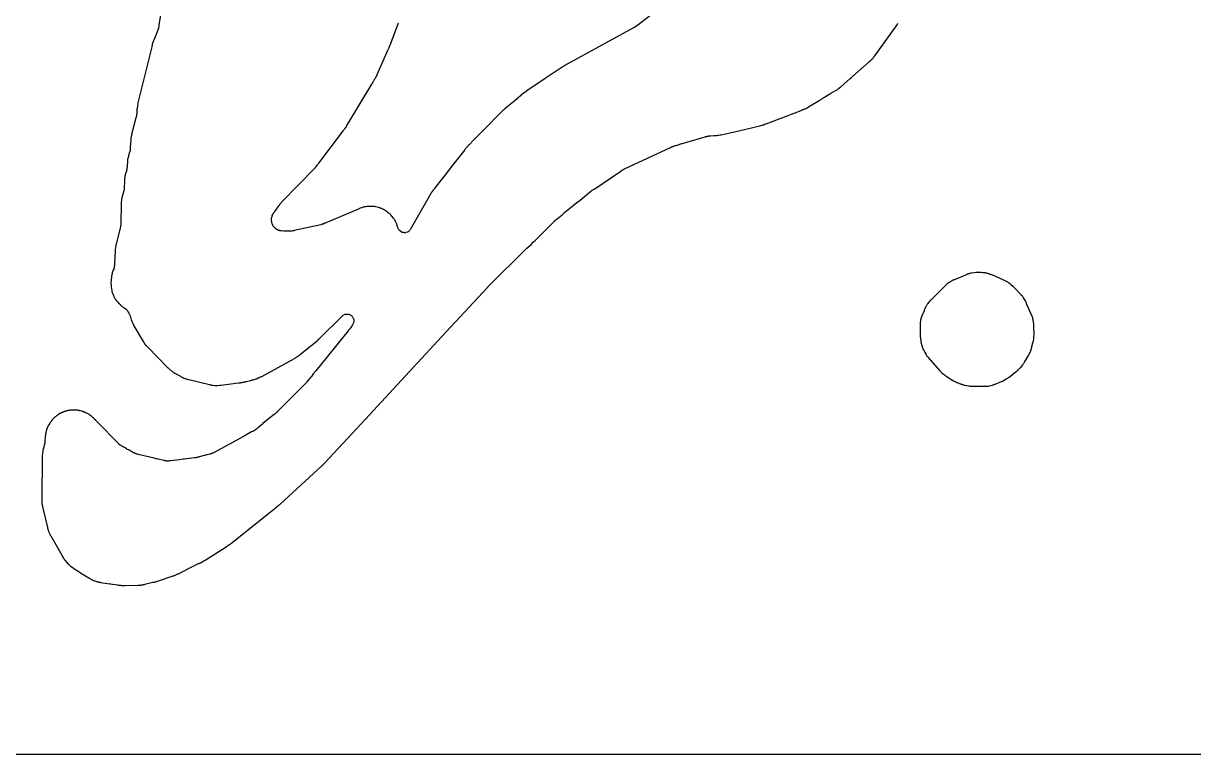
# Model space of a CAD drawing. Header units: millimetres. Extents: x 0 to 300, y 0 to 300.
# Drawn here: x 58.9 to 161.5, y -0.1 to 64.1 of the extents above; entities that cross this region are included whole.
import ezdxf

# ---------------------------------------------------------------- set-up
doc = ezdxf.new("R2010")
doc.units = ezdxf.units.MM
doc.layers.add('CUT', color=7, linetype='CONTINUOUS')

msp = doc.modelspace()

# ---------------------------------------------------------------- linework, layer by layer
at = {"layer": 'CUT'}
for points in [[(71.01, 65.54), (70.75, 64.03), (70.74, 63.98), (70.74, 63.95), (70.74, 63.93), (70.73, 63.91), (70.73, 63.85), (70.73, 63.84), (70.72, 63.8), (70.72, 63.77), (70.71, 63.74), (70.71, 63.73), (70.7, 63.72), (70.7, 63.7), (70.69, 63.69), (70.67, 63.63), (70.64, 63.56), (70.29, 62.68), (70.28, 62.65), (70.27, 62.62), (70.18, 62.37), (70.16, 62.3), (70.16, 62.28), (70.16, 62.27), (70.15, 62.25), (70.15, 62.24), (70.15, 62.23), (70.14, 62.2), (70.14, 62.18), (70.13, 62.15), (70.12, 62.1), (70.12, 62.09), (68.9, 57.18), (68.89, 57.15), (68.88, 57.1), (68.86, 56.98), (68.85, 56.93), (68.85, 56.88), (68.83, 56.7), (68.83, 56.69), (68.82, 56.65), (68.81, 56.6), (68.81, 56.55), (68.8, 56.29), (68.8, 56.27), (68.8, 56.24), (68.79, 56.15), (68.79, 56.1), (68.78, 56.08), (68.78, 56.06), (68.77, 56.04), (68.77, 56.01), (68.76, 55.97), (68.76, 55.95), (68.75, 55.92), (68.75, 55.91), (68.74, 55.89), (68.73, 55.85), (68.38, 54.5), (68.37, 54.45), (68.36, 54.41), (68.31, 54.21), (68.31, 54.2), (68.3, 54.15), (68.29, 54.11), (68.28, 54.05), (68.27, 54), (68.27, 53.95), (68.27, 53.9), (68.23, 53.3), (68.23, 53.26), (68.23, 53.13), (68.22, 53.04), (68.22, 53.01), (68.22, 52.99), (68.21, 52.98), (68.21, 52.97), (68.21, 52.96), (68.21, 52.95), (68.2, 52.94), (68.2, 52.93), (68.18, 52.88), (68.18, 52.87), (68.18, 52.86), (68.17, 52.85), (68.17, 52.84), (68.15, 52.8), (68.14, 52.78), (68.13, 52.75), (68.12, 52.72), (68.1, 52.66), (68.09, 52.59), (68.08, 52.55), (68.04, 52.35), (68.04, 52.34), (68.03, 52.31), (68.02, 52.3), (68.02, 52.29), (68.02, 52.28), (68.01, 52.25), (68, 52.24), (67.99, 52.18), (67.99, 52.12), (67.99, 52.03), (67.97, 51.63), (67.97, 51.6), (67.97, 51.56), (67.97, 51.55), (67.96, 51.53), (67.96, 51.5), (67.96, 51.49), (67.94, 51.44), (67.93, 51.37), (67.93, 51.35), (67.93, 51.34), (67.93, 51.33), (67.92, 51.31), (67.92, 51.29), (67.92, 51.28), (67.91, 51.26), (67.91, 51.25), (67.91, 51.24), (67.91, 51.23), (67.91, 51.22), (67.9, 51.2), (67.9, 51.19), (67.89, 51.17), (67.89, 51.15), (67.88, 51.13), (67.88, 51.12), (67.86, 51.1), (67.84, 51.05), (67.84, 51.04), (67.82, 50.99), (67.8, 50.94), (67.8, 50.91), (67.79, 50.88), (67.79, 50.87), (67.79, 50.86), (67.78, 50.84), (67.78, 50.83), (67.76, 50.75), (67.76, 50.73), (67.75, 50.66), (67.73, 50.51), (67.72, 50.48), (67.71, 50.36), (67.71, 50.31), (67.71, 50.26), (67.7, 49.68), (67.7, 49.67), (67.69, 49.62), (67.69, 49.57), (67.69, 49.54), (67.68, 49.49), (67.68, 49.47), (67.67, 49.46), (67.67, 49.44), (67.66, 49.41), (67.65, 49.38), (67.65, 49.36), (67.65, 49.35), (67.64, 49.34), (67.64, 49.33), (67.64, 49.32), (67.64, 49.31), (67.63, 49.3), (67.63, 49.29), (67.61, 49.26), (67.61, 49.25), (67.6, 49.24), (67.6, 49.22), (67.59, 49.2), (67.59, 49.19), (67.57, 49.14), (67.52, 48.95), (67.51, 48.91), (67.51, 48.9), (67.5, 48.85), (67.47, 48.72), (67.46, 48.66), (67.46, 48.65), (67.46, 48.6), (67.44, 48.45), (67.44, 48.39), (67.44, 48.34), (67.4, 46.56), (67.4, 46.55), (67.4, 46.54), (67.4, 46.51), (67.39, 46.45), (67.39, 46.42), (67.39, 46.4), (67.38, 46.38), (67.38, 46.37), (67.37, 46.32), (67.37, 46.31), (67.35, 46.21), (66.99, 44.76), (66.99, 44.75), (66.97, 44.67), (66.93, 44.45), (66.93, 44.44), (66.91, 44.32), (66.9, 44.27), (66.9, 44.22), (66.9, 44.18), (66.85, 43.05), (66.85, 43.02), (66.85, 43), (66.84, 42.95), (66.84, 42.88), (66.84, 42.87), (66.83, 42.82), (66.82, 42.77), (66.82, 42.76), (66.81, 42.73), (66.81, 42.7), (66.8, 42.68), (66.8, 42.66), (66.79, 42.63), (66.79, 42.62), (66.78, 42.58), (66.73, 42.49), (66.72, 42.46), (66.7, 42.41), (66.68, 42.35), (66.65, 42.24), (66.64, 42.2), (66.63, 42.15), (66.63, 42.14), (66.63, 42.13), (66.62, 42.11), (66.62, 42.1), (66.6, 42.05), (66.59, 41.98), (66.59, 41.92), (66.59, 41.88), (66.56, 41.66), (66.56, 41.65), (66.56, 41.64), (66.55, 41.6), (66.54, 41.55), (66.53, 41.42), (66.53, 41.34), (66.54, 41.13), (66.54, 41.09), (66.54, 41.04), (66.55, 40.98), (66.57, 40.88), (66.6, 40.69), (66.61, 40.64), (66.62, 40.59), (66.63, 40.56), (66.65, 40.51), (66.7, 40.4), (66.7, 40.39), (66.72, 40.35), (66.73, 40.32), (66.73, 40.31), (66.75, 40.27), (66.76, 40.27), (66.76, 40.26), (66.78, 40.22), (66.78, 40.21), (66.8, 40.15), (66.82, 40.1), (66.84, 40.06), (66.88, 40), (66.9, 39.97), (66.94, 39.92), (67.03, 39.8), (67.05, 39.77), (67.06, 39.75), (67.07, 39.74), (67.1, 39.7), (67.14, 39.66), (67.24, 39.56), (67.28, 39.52), (67.29, 39.5), (67.33, 39.46), (67.36, 39.43), (67.37, 39.43), (67.38, 39.42), (67.4, 39.39), (67.41, 39.39), (67.41, 39.38), (67.45, 39.35), (67.5, 39.32), (67.56, 39.27), (67.58, 39.26), (67.6, 39.24), (67.61, 39.24), (67.65, 39.2), (67.69, 39.17), (67.7, 39.16), (67.71, 39.16), (67.76, 39.13), (67.77, 39.13), (67.79, 39.11), (67.81, 39.09), (67.82, 39.09), (67.83, 39.08), (67.84, 39.08), (67.86, 39.06), (67.88, 39.04), (67.92, 39.01), (67.93, 39), (67.95, 38.97), (68, 38.91), (68, 38.9), (68.02, 38.87), (68.03, 38.85), (68.04, 38.83), (68.05, 38.81), (68.09, 38.73), (68.1, 38.72), (68.1, 38.71), (68.11, 38.7), (68.14, 38.65), (68.14, 38.63), (68.16, 38.58), (68.18, 38.52), (68.19, 38.51), (68.2, 38.5), (68.21, 38.47), (68.32, 38.12), (68.33, 38.1), (68.34, 38.07), (68.34, 38.06), (68.36, 38.02), (68.4, 37.9), (68.42, 37.85), (68.45, 37.81), (68.45, 37.8), (68.47, 37.78), (68.48, 37.76), (68.49, 37.74), (68.5, 37.72), (68.5, 37.71), (68.52, 37.66), (68.55, 37.61), (69.36, 36.23), (69.37, 36.22), (69.39, 36.18), (69.41, 36.16), (69.42, 36.14), (69.43, 36.13), (69.44, 36.11), (69.45, 36.08), (69.46, 36.07), (69.46, 36.06), (69.47, 36.05), (69.49, 36.01), (69.53, 35.96), (69.54, 35.94), (69.57, 35.92), (69.58, 35.91), (69.59, 35.9), (69.6, 35.89), (69.61, 35.88), (69.61, 35.87), (69.62, 35.87), (69.63, 35.86), (69.65, 35.83), (69.74, 35.74), (69.76, 35.72), (69.76, 35.71), (71.53, 33.91), (71.54, 33.91), (71.55, 33.9), (71.64, 33.81), (71.68, 33.76), (71.73, 33.73), (71.74, 33.73), (71.79, 33.69), (71.87, 33.62), (71.92, 33.58), (72.01, 33.52), (72.03, 33.51), (72.08, 33.48), (72.12, 33.45), (72.13, 33.45), (72.63, 33.17), (72.67, 33.14), (72.72, 33.11), (72.73, 33.11), (72.74, 33.1), (72.82, 33.06), (72.85, 33.05), (72.88, 33.04), (72.89, 33.03), (72.92, 33.01), (72.97, 32.99), (73.02, 32.97), (73.11, 32.94), (73.16, 32.93), (73.25, 32.91), (73.31, 32.89), (73.32, 32.89), (73.38, 32.87), (75.18, 32.44), (75.21, 32.43), (75.25, 32.42), (75.29, 32.41), (75.37, 32.39), (75.44, 32.39), (75.46, 32.39), (75.64, 32.37), (75.72, 32.36), (75.82, 32.36), (75.87, 32.36), (76.08, 32.38), (76.1, 32.38), (76.18, 32.39), (77.74, 32.59), (77.82, 32.6), (77.84, 32.6), (77.86, 32.6), (77.9, 32.6), (77.96, 32.61), (77.97, 32.62), (78, 32.63), (78.01, 32.63), (78.12, 32.65), (78.15, 32.65), (78.2, 32.66), (78.26, 32.67), (78.27, 32.68), (78.3, 32.69), (78.31, 32.69), (78.32, 32.69), (78.33, 32.69), (78.37, 32.7), (78.41, 32.71), (78.81, 32.81), (78.87, 32.82), (78.89, 32.83), (78.92, 32.84), (79.02, 32.86), (79.19, 32.91), (79.25, 32.93), (79.3, 32.95), (79.4, 33), (79.42, 33.01), (79.45, 33.02), (79.48, 33.03), (79.51, 33.04), (79.53, 33.05), (79.55, 33.06), (79.56, 33.06), (79.57, 33.07), (79.61, 33.08), (79.62, 33.09), (79.63, 33.09), (79.67, 33.11), (79.75, 33.15), (79.77, 33.16), (82.65, 34.73), (82.71, 34.77), (82.76, 34.81), (82.93, 34.92), (82.98, 34.95), (83.02, 34.97), (83.06, 35), (83.12, 35.06), (83.13, 35.06), (83.15, 35.08), (83.16, 35.1), (83.17, 35.1), (84.51, 36.2), (84.62, 36.28), (84.68, 36.34), (84.7, 36.36), (84.71, 36.37), (84.73, 36.38), (84.75, 36.41), (84.77, 36.43), (84.78, 36.44), (84.79, 36.46), (84.81, 36.48), (84.83, 36.49), (86.81, 38.44), (86.87, 38.5), (86.92, 38.53), (86.96, 38.56), (87.02, 38.58), (87.08, 38.61), (87.11, 38.62), (87.18, 38.62), (87.24, 38.63), (87.38, 38.62), (87.41, 38.61), (87.47, 38.58), (87.53, 38.56), (87.57, 38.53), (87.62, 38.5), (87.67, 38.46), (87.71, 38.41), (87.74, 38.36), (87.77, 38.32), (87.79, 38.26), (87.82, 38.2), (87.83, 38.17), (87.83, 38.1), (87.84, 38.01), (87.84, 37.97), (87.83, 37.93), (87.82, 37.87), (87.79, 37.81), (87.77, 37.76), (87.77, 37.75), (87.73, 37.69), (87.57, 37.44), (87.54, 37.39), (87.53, 37.38), (87.52, 37.37), (87.51, 37.36), (87.5, 37.34), (87.49, 37.33), (87.48, 37.32), (87.48, 37.31), (87.47, 37.3), (87.47, 37.29), (87.46, 37.29), (87.45, 37.28), (87.45, 37.27), (87.44, 37.26), (87.43, 37.26), (87.39, 37.21), (87.39, 37.2), (87.38, 37.19), (87.34, 37.16), (84.51, 33.65), (84.28, 33.37), (84.12, 33.16), (84.06, 33.09), (83.86, 32.84), (83.7, 32.64), (83.66, 32.6), (83.65, 32.59), (83.65, 32.58), (83.64, 32.57), (83.61, 32.53), (83.6, 32.52), (83.59, 32.52), (83.58, 32.5), (83.57, 32.49), (83.57, 32.48), (83.56, 32.48), (83.56, 32.47), (83.55, 32.47), (83.54, 32.46), (83.53, 32.45), (83.52, 32.44), (83.51, 32.44), (83.49, 32.42), (83.43, 32.36), (83.4, 32.33), (83.36, 32.29), (83.33, 32.26), (81.65, 30.57), (81.61, 30.53), (81.54, 30.46), (81.42, 30.34), (81.18, 30.1), (81.17, 30.09), (81.15, 30.07), (81.11, 30.03), (81.1, 30.02), (81.09, 30.01), (81.08, 30), (81.07, 30), (81.06, 29.99), (81.05, 29.98), (81.05, 29.97), (81.04, 29.97), (81.03, 29.96), (81.02, 29.95), (81, 29.94), (81, 29.93), (80.93, 29.87), (80.92, 29.86), (80.9, 29.85), (80.88, 29.84), (80.85, 29.81), (80.48, 29.51), (79.87, 29.01), (79.83, 28.97), (79.42, 28.63), (79.37, 28.59), (79.35, 28.57), (79.32, 28.55), (79.3, 28.54), (79.3, 28.53), (79.29, 28.52), (79.27, 28.51), (79.26, 28.5), (79.24, 28.49), (79.22, 28.47), (79.21, 28.47), (79.2, 28.46), (79.19, 28.45), (79.17, 28.44), (79.16, 28.44), (79.16, 28.43), (79.15, 28.43), (79.14, 28.42), (79.11, 28.4), (79.1, 28.39), (79.09, 28.39), (79.07, 28.38), (79.06, 28.37), (79.04, 28.36), (78.99, 28.33), (78.96, 28.32), (78.95, 28.32), (78.88, 28.28), (78.22, 27.92), (75.54, 26.46), (75.53, 26.45), (75.52, 26.45), (75.51, 26.44), (75.5, 26.44), (75.49, 26.44), (75.48, 26.43), (75.47, 26.43), (75.46, 26.42), (75.45, 26.42), (75.44, 26.41), (75.4, 26.4), (75.39, 26.39), (75.35, 26.38), (75.34, 26.37), (75.33, 26.37), (75.31, 26.36), (75.29, 26.35), (75.28, 26.35), (75.25, 26.34), (75.24, 26.34), (75.22, 26.33), (75.21, 26.33), (74.98, 26.27), (74.93, 26.26), (74.87, 26.24), (74.84, 26.23), (74.27, 26.08), (74.22, 26.07), (74.18, 26.06), (74.17, 26.06), (74.16, 26.06), (74.12, 26.05), (74.11, 26.05), (74.1, 26.04), (74.09, 26.04), (74.08, 26.04), (74.05, 26.04), (74.05, 26.03), (74.04, 26.03), (74.03, 26.03), (74.01, 26.02), (74, 26.02), (73.99, 26.02), (73.98, 26.02), (73.96, 26.02), (73.95, 26.01), (73.94, 26.01), (73.92, 26.01), (73.91, 26.01), (73.89, 26.01), (73.86, 26), (73.15, 25.91), (72.99, 25.89), (72.87, 25.88), (72.54, 25.84), (71.74, 25.74), (71.73, 25.73), (71.72, 25.73), (71.69, 25.73), (71.68, 25.73), (71.66, 25.73), (71.65, 25.73), (71.64, 25.72), (71.63, 25.72), (71.58, 25.72), (71.57, 25.72), (71.54, 25.72), (71.48, 25.72), (71.46, 25.72), (71.45, 25.72), (71.44, 25.72), (71.42, 25.72), (71.4, 25.73), (71.39, 25.73), (71.37, 25.73), (71.36, 25.73), (71.33, 25.73), (71.28, 25.74), (71.27, 25.75), (71.26, 25.75), (71.25, 25.75), (71.22, 25.76), (71.18, 25.77), (70.68, 25.89), (70.56, 25.92), (70.5, 25.93), (70.33, 25.97), (68.91, 26.31), (68.88, 26.32), (68.87, 26.33), (68.86, 26.33), (68.85, 26.33), (68.82, 26.34), (68.76, 26.36), (68.72, 26.37), (68.7, 26.38), (68.69, 26.38), (68.68, 26.39), (68.66, 26.4), (68.64, 26.41), (68.63, 26.41), (68.61, 26.42), (68.59, 26.43), (68.58, 26.43), (68.56, 26.44), (68.55, 26.45), (68.54, 26.45), (68.53, 26.46), (68.52, 26.46), (68.12, 26.68), (67.94, 26.78), (67.9, 26.8), (67.78, 26.87), (67.6, 26.97), (67.58, 26.98), (67.57, 26.98), (67.55, 26.99), (67.54, 27), (67.53, 27.01), (67.51, 27.02), (67.49, 27.03), (67.47, 27.04), (67.45, 27.05), (67.43, 27.07), (67.42, 27.07), (67.41, 27.08), (67.4, 27.09), (67.39, 27.1), (67.38, 27.1), (67.37, 27.11), (67.36, 27.12), (67.35, 27.12), (67.35, 27.13), (67.34, 27.13), (67.32, 27.15), (67.27, 27.19), (67.27, 27.2), (67.26, 27.21), (67.24, 27.22), (67.24, 27.23), (67.22, 27.24), (65.32, 29.18), (65.28, 29.22), (65.25, 29.25), (65.24, 29.26), (65.24, 29.27), (65.22, 29.29), (65.18, 29.33), (65.17, 29.34), (65.16, 29.34), (65.15, 29.35), (65.13, 29.37), (65.1, 29.4), (65.09, 29.41), (65.09, 29.42), (65.08, 29.43), (65.07, 29.44), (65.06, 29.44), (65.05, 29.45), (65.04, 29.46), (65.02, 29.48), (64.99, 29.51), (64.96, 29.54), (64.95, 29.55), (64.93, 29.57), (64.91, 29.59), (64.89, 29.61), (64.86, 29.63), (64.85, 29.63), (64.83, 29.65), (64.8, 29.68), (64.77, 29.7), (64.76, 29.7), (64.75, 29.71), (64.74, 29.72), (64.72, 29.74), (64.69, 29.76), (64.66, 29.78), (64.64, 29.8), (64.62, 29.81), (64.58, 29.84), (64.53, 29.87), (64.48, 29.89), (64.45, 29.91), (64.43, 29.92), (64.34, 29.96), (64.33, 29.96), (64.31, 29.97), (64.26, 29.99), (64.25, 30), (64.23, 30.01), (64.2, 30.02), (64.18, 30.03), (64.15, 30.04), (64.12, 30.05), (64.1, 30.06), (64.09, 30.06), (64.07, 30.07), (64.06, 30.07), (64.05, 30.07), (64.04, 30.08), (64.03, 30.08), (64.02, 30.09), (64.01, 30.09), (64, 30.09), (63.99, 30.09), (63.98, 30.09), (63.83, 30.13), (63.8, 30.14), (63.79, 30.14), (63.78, 30.15), (63.72, 30.16), (63.71, 30.16), (63.7, 30.16), (63.67, 30.17), (63.59, 30.18), (63.53, 30.19), (63.5, 30.19), (63.49, 30.19), (63.47, 30.19), (63.44, 30.19), (63.43, 30.19), (63.4, 30.19), (63.38, 30.2), (63.37, 30.2), (63.34, 30.2), (63.31, 30.2), (63.3, 30.2), (63.28, 30.2), (63.22, 30.2), (63.19, 30.2), (63.17, 30.2), (63.16, 30.2), (63.14, 30.19), (63.09, 30.19), (63.07, 30.19), (63.05, 30.19), (63.04, 30.19), (63.03, 30.19), (62.94, 30.18), (62.88, 30.17), (62.86, 30.17), (62.84, 30.16), (62.83, 30.16), (62.8, 30.16), (62.74, 30.15), (62.69, 30.13), (62.68, 30.13), (62.67, 30.12), (62.66, 30.12), (62.63, 30.11), (62.62, 30.11), (62.61, 30.11), (62.6, 30.11), (62.59, 30.11), (62.58, 30.1), (62.55, 30.09), (62.54, 30.09), (62.51, 30.08), (62.46, 30.06), (62.4, 30.04), (62.38, 30.03), (62.37, 30.03), (62.36, 30.03), (62.35, 30.02), (62.33, 30.01), (62.32, 30.01), (62.31, 30.01), (62.27, 29.99), (62.24, 29.98), (62.21, 29.97), (62.19, 29.96), (62.18, 29.96), (62.16, 29.94), (62.14, 29.93), (62.12, 29.92), (62.11, 29.92), (62.08, 29.9), (62.07, 29.89), (62.06, 29.89), (61.96, 29.83), (61.94, 29.82), (61.93, 29.81), (61.92, 29.8), (61.91, 29.8), (61.88, 29.78), (61.87, 29.77), (61.86, 29.76), (61.85, 29.75), (61.84, 29.75), (61.81, 29.73), (61.76, 29.69), (61.72, 29.66), (61.67, 29.62), (61.66, 29.61), (61.65, 29.6), (61.62, 29.57), (61.59, 29.54), (61.58, 29.54), (61.53, 29.5), (61.48, 29.46), (61.44, 29.41), (61.4, 29.36), (61.38, 29.34), (61.37, 29.33), (61.37, 29.32), (61.36, 29.31), (61.34, 29.28), (61.33, 29.28), (61.32, 29.27), (61.32, 29.26), (61.31, 29.24), (61.21, 29.11), (61.2, 29.09), (61.18, 29.06), (61.17, 29.05), (61.08, 28.9), (61.06, 28.86), (61.05, 28.85), (61.04, 28.84), (61.03, 28.81), (61.02, 28.79), (61.02, 28.78), (60.99, 28.75), (60.97, 28.7), (60.95, 28.65), (60.94, 28.62), (60.88, 28.46), (60.88, 28.44), (60.86, 28.38), (60.86, 28.36), (60.86, 28.35), (60.86, 28.34), (60.85, 28.32), (60.84, 28.3), (60.82, 28.2), (60.81, 28.17), (60.8, 28.12), (60.79, 28.07), (60.79, 28.02), (60.79, 28.01), (60.78, 27.95), (60.78, 27.94), (60.77, 27.9), (60.77, 27.87), (60.72, 27.41), (60.72, 27.35), (60.72, 27.32), (60.72, 27.31), (60.72, 27.3), (60.72, 27.29), (60.71, 27.27), (60.71, 27.25), (60.71, 27.24), (60.7, 27.19), (60.7, 27.16), (60.7, 27.15), (60.69, 27.12), (60.69, 27.11), (60.69, 27.1), (60.68, 27.08), (60.66, 27.02), (60.66, 27.01), (60.65, 26.99), (60.65, 26.97), (60.64, 26.94), (60.64, 26.93), (60.64, 26.92), (60.63, 26.91), (60.63, 26.89), (60.63, 26.88), (60.62, 26.86), (60.61, 26.83), (60.6, 26.81), (60.59, 26.77), (60.58, 26.75), (60.57, 26.71), (60.55, 26.63), (60.55, 26.57), (60.55, 26.56), (60.55, 26.55), (60.53, 26.4), (60.52, 26.4), (60.52, 26.38), (60.52, 26.37), (60.52, 26.35), (60.51, 26.24), (60.51, 26.19), (60.51, 26.17), (60.51, 26.16), (60.51, 26.14), (60.47, 22.34), (60.47, 22.3), (60.47, 22.29), (60.47, 22.28), (60.47, 22.2), (60.47, 22.16), (60.48, 22.05), (60.48, 22.04), (60.48, 22.03), (60.48, 22), (60.48, 21.98), (60.49, 21.93), (60.51, 21.81), (60.52, 21.76), (60.53, 21.74), (60.53, 21.72), (60.53, 21.71), (60.54, 21.7), (60.55, 21.66), (60.55, 21.65), (60.55, 21.63), (60.57, 21.58), (60.58, 21.54), (60.6, 21.46), (60.97, 19.88), (60.97, 19.87), (60.98, 19.84), (60.98, 19.83), (60.98, 19.81), (60.99, 19.78), (61.02, 19.67), (61.03, 19.65), (61.03, 19.62), (61.05, 19.58), (61.1, 19.46), (61.11, 19.42), (61.2, 19.24), (61.21, 19.22), (61.22, 19.2), (61.23, 19.18), (61.25, 19.15), (62.34, 17.25), (62.35, 17.24), (62.36, 17.21), (62.37, 17.19), (62.4, 17.16), (62.41, 17.14), (62.42, 17.12), (62.44, 17.08), (62.45, 17.07), (62.47, 17.04), (62.49, 17.02), (62.5, 17.01), (62.51, 17), (62.53, 16.98), (62.6, 16.89), (62.61, 16.87), (62.61, 16.86), (62.62, 16.85), (62.65, 16.82), (62.66, 16.81), (62.79, 16.68), (62.83, 16.64), (62.97, 16.52), (63, 16.49), (63.01, 16.48), (63.02, 16.48), (63.05, 16.46), (63.17, 16.37), (63.18, 16.37), (63.2, 16.35), (63.25, 16.32), (63.28, 16.3), (63.29, 16.29), (63.65, 16.06), (63.74, 16.01), (63.78, 15.98), (64.02, 15.83), (64.6, 15.46), (64.61, 15.45), (64.62, 15.44), (64.64, 15.43), (64.67, 15.41), (64.69, 15.4), (64.74, 15.37), (64.79, 15.34), (64.81, 15.33), (64.82, 15.33), (64.83, 15.33), (64.84, 15.32), (64.85, 15.32), (64.88, 15.3), (64.89, 15.3), (65.07, 15.22), (65.08, 15.22), (65.12, 15.2), (65.13, 15.2), (65.2, 15.18), (65.26, 15.16), (65.27, 15.15), (65.28, 15.15), (65.31, 15.14), (65.33, 15.13), (65.37, 15.12), (65.38, 15.12), (65.39, 15.12), (65.4, 15.12), (65.41, 15.11), (65.42, 15.11), (65.43, 15.11), (65.48, 15.1), (65.5, 15.1), (65.54, 15.09), (65.55, 15.09), (65.56, 15.08), (65.57, 15.08), (65.58, 15.08), (65.61, 15.07), (66.43, 14.95), (66.52, 14.94), (66.67, 14.92), (67.14, 14.85), (67.15, 14.84), (67.16, 14.84), (67.17, 14.84), (67.18, 14.84), (67.19, 14.84), (67.21, 14.83), (67.27, 14.82), (67.34, 14.82), (67.35, 14.82), (67.38, 14.82), (67.4, 14.82), (67.41, 14.82), (67.42, 14.81), (67.43, 14.81), (67.53, 14.81), (67.55, 14.81), (67.57, 14.81), (67.59, 14.81), (67.62, 14.81), (67.67, 14.81), (67.77, 14.81), (68.89, 14.82), (68.9, 14.83), (68.92, 14.83), (68.96, 14.83), (68.97, 14.83), (69.04, 14.83), (69.14, 14.84), (69.15, 14.84), (69.16, 14.84), (69.17, 14.85), (69.18, 14.85), (69.21, 14.85), (69.28, 14.86), (69.34, 14.87), (69.4, 14.88), (69.41, 14.89), (69.42, 14.89), (69.43, 14.89), (69.46, 14.9), (69.47, 14.9), (69.48, 14.9), (69.49, 14.9), (69.52, 14.91), (70.22, 15.08), (70.24, 15.08), (70.27, 15.09), (70.29, 15.09), (70.34, 15.1), (70.49, 15.14), (70.51, 15.15), (70.52, 15.16), (70.53, 15.16), (70.55, 15.16), (70.61, 15.18), (71.98, 15.64), (72.01, 15.65), (72.04, 15.66), (72.06, 15.67), (72.08, 15.67), (72.1, 15.68), (72.24, 15.74), (72.3, 15.76), (72.35, 15.78), (72.37, 15.79), (72.38, 15.8), (72.39, 15.81), (72.41, 15.82), (72.42, 15.82), (72.51, 15.86), (73.01, 16.11), (73.28, 16.25), (74.22, 16.72), (74.25, 16.73), (74.26, 16.73), (74.28, 16.74), (74.29, 16.75), (74.3, 16.75), (74.33, 16.76), (74.38, 16.78), (74.4, 16.79), (74.41, 16.8), (74.42, 16.8), (74.44, 16.81), (74.46, 16.82), (74.48, 16.83), (74.51, 16.86), (74.52, 16.86), (74.6, 16.91), (74.61, 16.92), (74.62, 16.93), (74.63, 16.93), (74.65, 16.94), (74.66, 16.95), (74.67, 16.95), (74.72, 16.97), (74.74, 16.98), (74.79, 17.01), (76.63, 18.18), (76.68, 18.22), (76.75, 18.27), (76.77, 18.29), (76.8, 18.31), (76.83, 18.33), (76.84, 18.33), (76.85, 18.34), (76.86, 18.35), (76.87, 18.35), (76.92, 18.38), (76.93, 18.4), (76.94, 18.4), (76.95, 18.41), (76.96, 18.41), (76.98, 18.43), (76.98, 18.44), (76.99, 18.44), (77.01, 18.46), (80.81, 21.46), (80.86, 21.51), (80.87, 21.52), (80.89, 21.54), (80.9, 21.54), (80.91, 21.55), (80.97, 21.59), (80.98, 21.6), (80.98, 21.61), (81.09, 21.7), (81.1, 21.71), (81.11, 21.71), (81.12, 21.72), (81.13, 21.73), (81.13, 21.74), (81.14, 21.75), (81.16, 21.77), (81.17, 21.77), (81.19, 21.79), (81.23, 21.83), (81.25, 21.85), (81.26, 21.86), (81.27, 21.86), (81.28, 21.87), (81.3, 21.88), (81.31, 21.89), (81.35, 21.92), (81.39, 21.95), (85.05, 25.31), (85.06, 25.33), (85.09, 25.36), (85.1, 25.36), (85.11, 25.37), (85.13, 25.39), (85.14, 25.4), (85.15, 25.41), (85.16, 25.43), (85.28, 25.55), (85.29, 25.55), (85.31, 25.57), (88.86, 29.4), (90.96, 31.67), (95.57, 36.66), (99.54, 40.94), (99.57, 40.97), (99.58, 40.98), (99.59, 40.99), (99.59, 41), (99.6, 41), (99.62, 41.02), (99.63, 41.04), (99.7, 41.11), (103.03, 44.4), (103.39, 44.75), (103.61, 44.97), (103.74, 45.1), (105.39, 46.73), (105.39, 46.74), (105.41, 46.76), (105.42, 46.77), (105.45, 46.8), (105.46, 46.8), (105.47, 46.81), (105.48, 46.82), (105.49, 46.83), (105.49, 46.84), (105.5, 46.84), (105.5, 46.85), (105.51, 46.85), (105.52, 46.86), (105.53, 46.87), (105.54, 46.87), (105.54, 46.88), (105.55, 46.89), (105.56, 46.89), (105.56, 46.9), (105.57, 46.91), (105.58, 46.91), (105.59, 46.92), (105.61, 46.94), (105.62, 46.95), (105.63, 46.95), (105.64, 46.96), (105.69, 47), (106.12, 47.35), (106.19, 47.41), (106.2, 47.42), (106.34, 47.54), (107.42, 48.42), (107.69, 48.64), (108.64, 49.41), (108.64, 49.42), (108.65, 49.43), (108.66, 49.43), (108.67, 49.44), (108.68, 49.45), (108.69, 49.45), (108.7, 49.46), (108.7, 49.47), (108.71, 49.47), (108.72, 49.47), (108.72, 49.48), (108.73, 49.48), (108.73, 49.49), (108.75, 49.5), (108.76, 49.5), (108.76, 49.51), (108.77, 49.52), (108.79, 49.53), (108.8, 49.53), (108.8, 49.54), (108.81, 49.54), (108.82, 49.54), (108.86, 49.56), (108.88, 49.57), (108.91, 49.59), (108.92, 49.59), (108.99, 49.63), (111.27, 51.18), (111.3, 51.2), (111.35, 51.24), (111.36, 51.25), (111.37, 51.25), (111.38, 51.26), (111.39, 51.26), (111.39, 51.27), (111.4, 51.27), (111.41, 51.28), (111.42, 51.29), (111.43, 51.29), (111.44, 51.3), (111.45, 51.3), (111.47, 51.31), (111.48, 51.31), (111.54, 51.34), (111.55, 51.35), (111.58, 51.37), (111.59, 51.38), (115.63, 53.26), (115.64, 53.26), (115.65, 53.26), (115.67, 53.27), (115.68, 53.28), (115.69, 53.29), (115.72, 53.3), (115.73, 53.3), (115.74, 53.31), (115.75, 53.31), (115.76, 53.32), (115.77, 53.32), (115.78, 53.32), (115.79, 53.33), (115.8, 53.33), (115.81, 53.34), (115.82, 53.34), (115.83, 53.35), (115.86, 53.36), (115.87, 53.36), (115.88, 53.37), (115.89, 53.37), (115.9, 53.37), (115.91, 53.38), (115.94, 53.39), (115.96, 53.39), (115.97, 53.4), (116.04, 53.42), (116.07, 53.43), (116.09, 53.43), (116.11, 53.44), (116.12, 53.44), (116.13, 53.44), (116.19, 53.46), (116.21, 53.47), (116.62, 53.59), (116.68, 53.61), (116.69, 53.61), (117.07, 53.72), (118.68, 54.2), (118.7, 54.21), (118.71, 54.22), (118.72, 54.22), (118.73, 54.22), (118.74, 54.22), (118.75, 54.23), (118.76, 54.23), (118.77, 54.23), (118.8, 54.23), (118.82, 54.24), (118.87, 54.25), (118.89, 54.26), (118.9, 54.26), (118.92, 54.26), (118.95, 54.26), (118.96, 54.26), (118.97, 54.27), (119, 54.27), (119.01, 54.27), (119.03, 54.27), (119.05, 54.27), (119.08, 54.27), (119.1, 54.28), (119.12, 54.28), (119.15, 54.28), (119.44, 54.3), (119.48, 54.3), (119.5, 54.3), (119.53, 54.3), (119.55, 54.3), (119.58, 54.31), (119.61, 54.31), (119.63, 54.31), (119.64, 54.31), (119.65, 54.31), (119.66, 54.31), (119.67, 54.31), (119.68, 54.31), (119.69, 54.32), (119.82, 54.33), (119.87, 54.34), (119.98, 54.36), (120.03, 54.37), (120.04, 54.37), (120.05, 54.37), (120.06, 54.37), (121.62, 54.73), (122.24, 54.87), (122.97, 55.04), (123.47, 55.16), (123.51, 55.17), (123.67, 55.22), (123.68, 55.22), (123.69, 55.22), (123.75, 55.24), (123.78, 55.25), (123.79, 55.25), (123.81, 55.26), (123.83, 55.27), (123.84, 55.27), (123.85, 55.27), (123.86, 55.28), (123.89, 55.29), (123.9, 55.29), (123.99, 55.32), (124.02, 55.33), (127.08, 56.51), (127.11, 56.52), (127.15, 56.54), (127.16, 56.55), (127.18, 56.56), (127.24, 56.58), (127.25, 56.58), (127.29, 56.59), (127.3, 56.6), (127.31, 56.6), (127.33, 56.61), (127.34, 56.61), (127.35, 56.62), (127.42, 56.64), (127.48, 56.66), (127.52, 56.68), (127.56, 56.7), (127.57, 56.71), (127.58, 56.71), (127.61, 56.73), (127.66, 56.76), (127.67, 56.77), (127.69, 56.79), (127.7, 56.8), (127.71, 56.8), (127.72, 56.8), (127.74, 56.81), (128.67, 57.38), (128.93, 57.54), (129.03, 57.6), (129.15, 57.68), (129.46, 57.87), (129.61, 57.96), (129.7, 58.01), (130.1, 58.25), (130.16, 58.28), (130.21, 58.31), (130.24, 58.33), (130.3, 58.37), (130.36, 58.42), (130.37, 58.43), (130.37, 58.44), (130.39, 58.45), (130.4, 58.45), (130.54, 58.56), (130.56, 58.58), (131.4, 59.32), (131.5, 59.41), (131.58, 59.48), (133.09, 60.81), (133.1, 60.82), (133.11, 60.82), (133.12, 60.83), (133.14, 60.85), (133.15, 60.86), (133.16, 60.87), (133.17, 60.87), (133.2, 60.9), (133.22, 60.92), (133.22, 60.93), (133.23, 60.94), (133.24, 60.95), (133.29, 61), (133.3, 61), (133.31, 61.01), (133.34, 61.04), (133.38, 61.08), (133.42, 61.13), (133.43, 61.14), (133.45, 61.17), (133.5, 61.24), (133.52, 61.26), (133.53, 61.27), (133.55, 61.3), (135.5, 64.02), (135.52, 64.06), (135.53, 64.08), (135.54, 64.08), (135.55, 64.1), (135.56, 64.11), (135.56, 64.12), (135.57, 64.14), (135.58, 64.15)], [(114.79, 65.54), (112.64, 63.91), (112.62, 63.9), (112.59, 63.88), (112.58, 63.87), (112.57, 63.87), (112.56, 63.86), (112.55, 63.85), (112.54, 63.85), (112.53, 63.84), (112.52, 63.83), (112.51, 63.83), (112.48, 63.81), (112.45, 63.79), (112.44, 63.79), (112.43, 63.78), (112.42, 63.77), (112.41, 63.77), (112.4, 63.76), (112.39, 63.76), (106.55, 60.58), (106.51, 60.55), (106.49, 60.54), (106.48, 60.53), (106.47, 60.52), (106.46, 60.52), (106.44, 60.51), (106.43, 60.5), (106.42, 60.49), (106.37, 60.46), (106.32, 60.43), (106.31, 60.43), (106.3, 60.42), (106.27, 60.4), (106.26, 60.4), (106.16, 60.34), (106.13, 60.32), (106.1, 60.3), (106.08, 60.29), (106.03, 60.26), (104.64, 59.31), (103.01, 58.22), (102.99, 58.2), (102.98, 58.19), (102.97, 58.19), (102.92, 58.15), (102.86, 58.12), (102.83, 58.08), (102.82, 58.07), (102.81, 58.06), (102.8, 58.06), (102.78, 58.04), (102.77, 58.04), (102.74, 58.02), (101.99, 57.39), (101.13, 56.68), (101.11, 56.66), (101.11, 56.65), (101.1, 56.64), (101.09, 56.64), (101.07, 56.62), (101.06, 56.61), (101.05, 56.61), (101.01, 56.57), (100.97, 56.53), (100.97, 56.52), (100.96, 56.52), (100.93, 56.5), (99.13, 54.68), (98.98, 54.53), (98.35, 53.89), (97.96, 53.5), (97.94, 53.48), (97.9, 53.45), (97.9, 53.44), (97.89, 53.43), (97.88, 53.42), (97.86, 53.39), (97.82, 53.35), (97.79, 53.31), (97.78, 53.3), (97.76, 53.28), (97.75, 53.27), (97.74, 53.26), (97.74, 53.25), (97.72, 53.24), (97.72, 53.23), (97.71, 53.22), (97.7, 53.22), (97.69, 53.21), (97.65, 53.17), (97.62, 53.12), (97.58, 53.07), (97.57, 53.06), (96.53, 51.72), (95.76, 50.73), (95.54, 50.45), (95.52, 50.42), (94.9, 49.62), (94.86, 49.57), (94.84, 49.54), (94.83, 49.53), (94.82, 49.53), (94.81, 49.51), (94.8, 49.5), (94.8, 49.49), (94.79, 49.48), (94.79, 49.47), (94.78, 49.46), (94.76, 49.44), (94.75, 49.43), (94.75, 49.42), (94.74, 49.41), (94.71, 49.38), (94.71, 49.37), (94.7, 49.36), (94.69, 49.35), (94.68, 49.34), (94.68, 49.33), (94.67, 49.33), (94.66, 49.32), (94.65, 49.3), (94.63, 49.26), (94.62, 49.25), (94.62, 49.24), (94.6, 49.22), (94.59, 49.2), (94.57, 49.17), (92.81, 46.08), (92.77, 46.02), (92.74, 45.97), (92.71, 45.94), (92.61, 45.86), (92.55, 45.83), (92.51, 45.81), (92.38, 45.78), (92.34, 45.77), (92.3, 45.77), (92.24, 45.78), (92.14, 45.79), (92.09, 45.8), (92.08, 45.8), (91.96, 45.88), (91.85, 45.96), (91.82, 45.99), (91.79, 46.04), (91.76, 46.08), (91.74, 46.14), (91.71, 46.21), (91.68, 46.32), (91.67, 46.34), (91.66, 46.38), (91.66, 46.39), (91.65, 46.42), (91.65, 46.44), (91.63, 46.49), (91.63, 46.5), (91.61, 46.55), (91.59, 46.59), (91.59, 46.6), (91.56, 46.65), (91.54, 46.7), (91.52, 46.74), (91.51, 46.74), (91.51, 46.75), (91.49, 46.8), (91.45, 46.86), (91.44, 46.87), (91.44, 46.88), (91.43, 46.89), (91.42, 46.91), (91.41, 46.91), (91.41, 46.92), (91.39, 46.96), (91.34, 47.03), (91.32, 47.05), (91.2, 47.2), (91.19, 47.21), (91.09, 47.33), (91.05, 47.38), (91, 47.42), (90.95, 47.46), (90.91, 47.49), (90.9, 47.5), (90.87, 47.52), (90.86, 47.53), (90.82, 47.56), (90.67, 47.67), (90.64, 47.69), (90.63, 47.7), (90.61, 47.71), (90.61, 47.72), (90.58, 47.73), (90.55, 47.75), (90.5, 47.79), (90.46, 47.81), (90.41, 47.83), (90.37, 47.84), (90.35, 47.85), (90.27, 47.89), (90.23, 47.91), (90.18, 47.93), (90.13, 47.95), (90.09, 47.96), (90.08, 47.96), (90.07, 47.96), (90.01, 47.98), (89.77, 48.04), (89.69, 48.06), (89.62, 48.06), (89.61, 48.06), (89.54, 48.07), (89.5, 48.07), (89.3, 48.08), (89.23, 48.08), (89.11, 48.07), (89.1, 48.07), (89.07, 48.07), (89.06, 48.07), (89.01, 48.06), (88.9, 48.04), (88.89, 48.04), (88.88, 48.04), (88.83, 48.04), (88.76, 48.03), (88.7, 48.01), (88.67, 48), (88.56, 47.96), (88.4, 47.92), (88.35, 47.9), (88.3, 47.88), (88.3, 47.87), (85.34, 46.61), (85.31, 46.6), (85.29, 46.59), (85.28, 46.58), (85.26, 46.57), (85.25, 46.57), (85.24, 46.56), (85.23, 46.56), (85.22, 46.56), (85.2, 46.55), (85.18, 46.55), (85.16, 46.54), (85.13, 46.53), (85.12, 46.53), (85.09, 46.52), (85.06, 46.51), (85.05, 46.5), (85.04, 46.5), (85.01, 46.49), (84.95, 46.47), (82.61, 45.96), (82.6, 45.95), (82.57, 45.94), (82.56, 45.94), (82.55, 45.94), (82.54, 45.94), (82.52, 45.93), (82.47, 45.93), (82.38, 45.92), (82.3, 45.92), (82.28, 45.92), (81.79, 45.9), (81.68, 45.91), (81.49, 45.93), (81.41, 45.94), (81.37, 45.95), (81.36, 45.95), (81.34, 45.95), (81.32, 45.96), (81.31, 45.96), (81.27, 45.97), (81.26, 45.98), (81.25, 45.98), (81.24, 45.98), (81.09, 46.05), (81.06, 46.08), (81.04, 46.09), (81.01, 46.11), (80.99, 46.13), (80.98, 46.13), (80.97, 46.14), (80.94, 46.18), (80.9, 46.21), (80.89, 46.21), (80.88, 46.22), (80.87, 46.24), (80.85, 46.25), (80.84, 46.27), (80.79, 46.32), (80.77, 46.36), (80.74, 46.44), (80.73, 46.45), (80.73, 46.46), (80.71, 46.5), (80.7, 46.51), (80.69, 46.52), (80.67, 46.57), (80.66, 46.63), (80.64, 46.68), (80.64, 46.69), (80.64, 46.73), (80.64, 46.75), (80.63, 46.81), (80.63, 46.85), (80.63, 46.87), (80.62, 46.9), (80.62, 46.92), (80.63, 46.95), (80.63, 47), (80.63, 47.04), (80.63, 47.07), (80.63, 47.08), (80.64, 47.09), (80.64, 47.1), (80.64, 47.11), (80.65, 47.13), (80.65, 47.14), (80.67, 47.19), (80.67, 47.21), (80.68, 47.24), (80.68, 47.25), (80.69, 47.27), (80.7, 47.3), (80.7, 47.31), (80.7, 47.32), (80.71, 47.34), (80.71, 47.35), (80.72, 47.37), (80.73, 47.39), (80.75, 47.43), (80.76, 47.44), (80.77, 47.45), (80.79, 47.47), (80.82, 47.51), (80.83, 47.53), (80.84, 47.53), (80.86, 47.57), (80.87, 47.58), (80.87, 47.59), (80.88, 47.6), (80.88, 47.61), (80.89, 47.61), (80.91, 47.64), (80.92, 47.65), (80.93, 47.67), (81.26, 48.12), (81.34, 48.23), (81.34, 48.24), (81.36, 48.27), (81.37, 48.28), (81.38, 48.29), (81.39, 48.3), (81.42, 48.34), (81.44, 48.37), (81.45, 48.38), (81.49, 48.42), (81.53, 48.47), (84.4, 51.42), (84.44, 51.47), (84.47, 51.51), (84.66, 51.74), (84.69, 51.79), (84.72, 51.82), (84.76, 51.87), (84.77, 51.88), (86.94, 54.74), (86.98, 54.79), (86.98, 54.8), (87.01, 54.83), (87.02, 54.85), (87.03, 54.87), (87.04, 54.88), (87.05, 54.9), (87.06, 54.92), (87.07, 54.93), (87.07, 54.94), (87.08, 54.95), (87.08, 54.96), (87.09, 54.96), (87.09, 54.97), (87.1, 54.98), (87.11, 54.98), (87.13, 55), (87.13, 55.01), (87.15, 55.04), (87.19, 55.08), (87.2, 55.11), (87.21, 55.12), (87.21, 55.13), (87.22, 55.15), (87.23, 55.17), (87.24, 55.18), (87.25, 55.2), (87.26, 55.22), (87.26, 55.23), (87.27, 55.25), (87.27, 55.26), (87.28, 55.27), (89.41, 58.82), (89.43, 58.84), (89.47, 58.89), (89.47, 58.9), (89.5, 58.94), (89.52, 58.98), (89.53, 58.99), (89.53, 59), (89.54, 59.01), (89.55, 59.02), (89.55, 59.03), (89.58, 59.07), (89.61, 59.13), (89.61, 59.14), (89.62, 59.16), (89.63, 59.16), (89.63, 59.17), (89.64, 59.18), (89.65, 59.19), (89.65, 59.2), (89.66, 59.21), (89.68, 59.26), (89.69, 59.29), (89.72, 59.33), (89.76, 59.4), (90.87, 61.85), (90.88, 61.9), (90.89, 61.92), (90.89, 61.93), (90.91, 61.98), (90.93, 62.01), (90.94, 62.05), (90.95, 62.07), (90.96, 62.09), (90.96, 62.1), (90.97, 62.13), (90.98, 62.14), (90.99, 62.16), (91, 62.19), (91, 62.2), (91.01, 62.21), (91.02, 62.24), (91.03, 62.27), (91.05, 62.33), (91.73, 64.11), (91.74, 64.13), (91.75, 64.16)], [(299.43, -0.05), (0.57, -0.05)]]:
    msp.add_lwpolyline(points, dxfattribs=at)
msp.add_lwpolyline([(137.56, 36.47), (137.58, 36.33), (137.58, 36.32), (137.58, 36.26), (137.59, 36.19), (137.62, 36.05), (137.63, 36.04), (137.63, 36.02), (137.64, 36.01), (137.64, 36), (137.64, 35.99), (137.64, 35.98), (137.65, 35.96), (137.65, 35.94), (137.66, 35.92), (137.67, 35.89), (137.69, 35.83), (137.7, 35.81), (137.71, 35.78), (137.72, 35.77), (137.72, 35.76), (137.8, 35.53), (137.81, 35.51), (137.84, 35.43), (137.9, 35.31), (137.93, 35.27), (138.02, 35.13), (138.03, 35.11), (138.04, 35.08), (138.06, 35.05), (138.07, 35.04), (138.07, 35.03), (138.1, 34.98), (138.13, 34.93), (138.14, 34.92), (138.17, 34.89), (138.19, 34.88), (138.21, 34.86), (138.22, 34.85), (138.24, 34.82), (139.23, 33.68), (139.25, 33.67), (139.26, 33.65), (139.28, 33.61), (139.33, 33.57), (139.38, 33.52), (139.39, 33.51), (139.44, 33.46), (139.59, 33.34), (139.63, 33.31), (139.64, 33.3), (139.66, 33.29), (139.76, 33.21), (139.77, 33.21), (139.81, 33.18), (139.85, 33.15), (139.86, 33.15), (139.88, 33.14), (139.9, 33.13), (140.47, 32.78), (140.51, 32.75), (140.52, 32.75), (140.56, 32.73), (140.57, 32.72), (140.63, 32.68), (140.68, 32.66), (140.73, 32.63), (140.77, 32.61), (140.99, 32.52), (141.03, 32.51), (141.04, 32.51), (141.06, 32.5), (141.09, 32.49), (141.12, 32.48), (141.18, 32.46), (141.31, 32.42), (141.32, 32.42), (141.39, 32.4), (141.42, 32.4), (141.47, 32.39), (141.48, 32.38), (141.49, 32.38), (141.56, 32.36), (141.62, 32.35), (141.81, 32.32), (141.86, 32.31), (142, 32.3), (142.04, 32.3), (142.09, 32.3), (143.11, 32.29), (143.15, 32.29), (143.34, 32.3), (143.38, 32.3), (143.45, 32.31), (143.46, 32.31), (143.53, 32.31), (143.61, 32.33), (143.85, 32.39), (143.91, 32.41), (143.92, 32.41), (143.93, 32.41), (143.94, 32.42), (143.96, 32.42), (144.02, 32.44), (144.03, 32.45), (144.07, 32.46), (144.11, 32.47), (144.67, 32.7), (144.71, 32.72), (144.72, 32.73), (144.75, 32.74), (144.77, 32.75), (144.78, 32.75), (144.82, 32.77), (144.83, 32.77), (144.87, 32.8), (144.92, 32.83), (144.94, 32.84), (145.07, 32.93), (145.09, 32.94), (145.11, 32.95), (145.12, 32.95), (145.17, 32.97), (145.21, 33), (145.25, 33.03), (145.28, 33.06), (145.29, 33.06), (145.33, 33.09), (145.99, 33.61), (146, 33.62), (146.06, 33.66), (146.1, 33.7), (146.13, 33.72), (146.13, 33.73), (146.15, 33.74), (146.19, 33.78), (146.22, 33.81), (146.26, 33.85), (146.3, 33.9), (146.35, 33.95), (146.38, 33.98), (146.51, 34.13), (146.55, 34.18), (146.58, 34.24), (146.61, 34.29), (146.62, 34.31), (146.65, 34.36), (146.69, 34.41), (147.03, 34.98), (147.06, 35.04), (147.08, 35.1), (147.14, 35.2), (147.16, 35.24), (147.19, 35.29), (147.21, 35.34), (147.21, 35.35), (147.23, 35.39), (147.23, 35.4), (147.24, 35.42), (147.24, 35.43), (147.24, 35.44), (147.3, 35.61), (147.31, 35.65), (147.31, 35.67), (147.32, 35.69), (147.32, 35.7), (147.33, 35.74), (147.34, 35.77), (147.34, 35.78), (147.45, 36.21), (147.46, 36.26), (147.47, 36.31), (147.49, 36.42), (147.5, 36.46), (147.51, 36.55), (147.51, 36.62), (147.51, 36.69), (147.52, 36.82), (147.52, 36.87), (147.51, 37.54), (147.51, 37.6), (147.5, 37.68), (147.49, 37.74), (147.49, 37.75), (147.49, 37.79), (147.49, 37.83), (147.48, 37.88), (147.45, 38.08), (147.44, 38.13), (147.42, 38.22), (147.42, 38.24), (147.41, 38.3), (147.39, 38.35), (147.37, 38.41), (147.35, 38.46), (147.32, 38.5), (147.32, 38.51), (147.31, 38.53), (147.29, 38.56), (146.87, 39.54), (146.86, 39.58), (146.85, 39.61), (146.83, 39.67), (146.79, 39.73), (146.76, 39.78), (146.66, 39.96), (146.65, 39.98), (146.6, 40.05), (146.58, 40.08), (146.57, 40.1), (146.54, 40.15), (146.5, 40.2), (146.46, 40.24), (146.45, 40.25), (146.43, 40.28), (146.4, 40.3), (146.4, 40.31), (146.36, 40.35), (145.77, 40.95), (145.76, 40.95), (145.74, 40.97), (145.71, 41.01), (145.66, 41.05), (145.5, 41.2), (145.47, 41.24), (145.43, 41.27), (145.33, 41.34), (145.32, 41.35), (145.28, 41.38), (145.25, 41.4), (145.22, 41.42), (145.16, 41.46), (145.13, 41.47), (145.12, 41.48), (145.09, 41.49), (145.08, 41.5), (145.07, 41.5), (145.06, 41.51), (144.89, 41.59), (144.87, 41.6), (143.9, 42.03), (143.86, 42.05), (143.81, 42.06), (143.79, 42.06), (143.64, 42.11), (143.64, 42.12), (143.62, 42.13), (143.57, 42.15), (143.52, 42.16), (143.43, 42.19), (143.38, 42.21), (143.32, 42.23), (143.25, 42.24), (143.24, 42.24), (143.06, 42.26), (143.03, 42.26), (142.88, 42.27), (142.84, 42.27), (142.48, 42.27), (142.44, 42.27), (142.3, 42.26), (142.27, 42.26), (142.03, 42.23), (141.97, 42.22), (141.92, 42.2), (141.86, 42.18), (141.85, 42.18), (141.8, 42.16), (141.78, 42.16), (141.74, 42.15), (141.7, 42.14), (141.68, 42.13), (141.65, 42.12), (141.62, 42.11), (141.57, 42.08), (141.51, 42.05), (140.53, 41.64), (140.52, 41.63), (140.49, 41.62), (140.47, 41.62), (140.42, 41.6), (140.41, 41.6), (140.37, 41.58), (140.36, 41.58), (140.32, 41.56), (140.27, 41.53), (140.17, 41.47), (140.15, 41.46), (140.12, 41.44), (140.08, 41.41), (140.07, 41.4), (139.91, 41.28), (139.89, 41.27), (139.84, 41.23), (139.8, 41.19), (139.76, 41.15), (139.71, 41.1), (139.69, 41.08), (138.51, 39.89), (138.5, 39.88), (138.47, 39.85), (138.46, 39.85), (138.45, 39.84), (138.42, 39.81), (138.4, 39.8), (138.36, 39.76), (138.34, 39.72), (138.33, 39.71), (138.33, 39.7), (138.32, 39.7), (138.31, 39.69), (138.31, 39.68), (138.29, 39.66), (138.28, 39.66), (138.18, 39.53), (138.15, 39.47), (138.13, 39.45), (138.12, 39.43), (138.09, 39.39), (138.06, 39.34), (138.02, 39.26), (138.01, 39.24), (137.92, 39.04), (137.92, 39.03), (137.89, 38.98), (137.88, 38.94), (137.87, 38.92), (137.76, 38.66), (137.74, 38.62), (137.73, 38.58), (137.72, 38.55), (137.71, 38.52), (137.66, 38.38), (137.63, 38.31), (137.57, 38.09), (137.56, 38.04), (137.55, 37.99), (137.55, 37.98), (137.54, 37.91), (137.54, 37.84), (137.54, 37.8), (137.53, 37.6), (137.53, 37.56), (137.54, 36.74), (137.54, 36.69), (137.54, 36.64), (137.55, 36.56), (137.55, 36.55), (137.55, 36.51), (137.56, 36.51)], close=True, dxfattribs=at)

doc.saveas('drawing.dxf')
